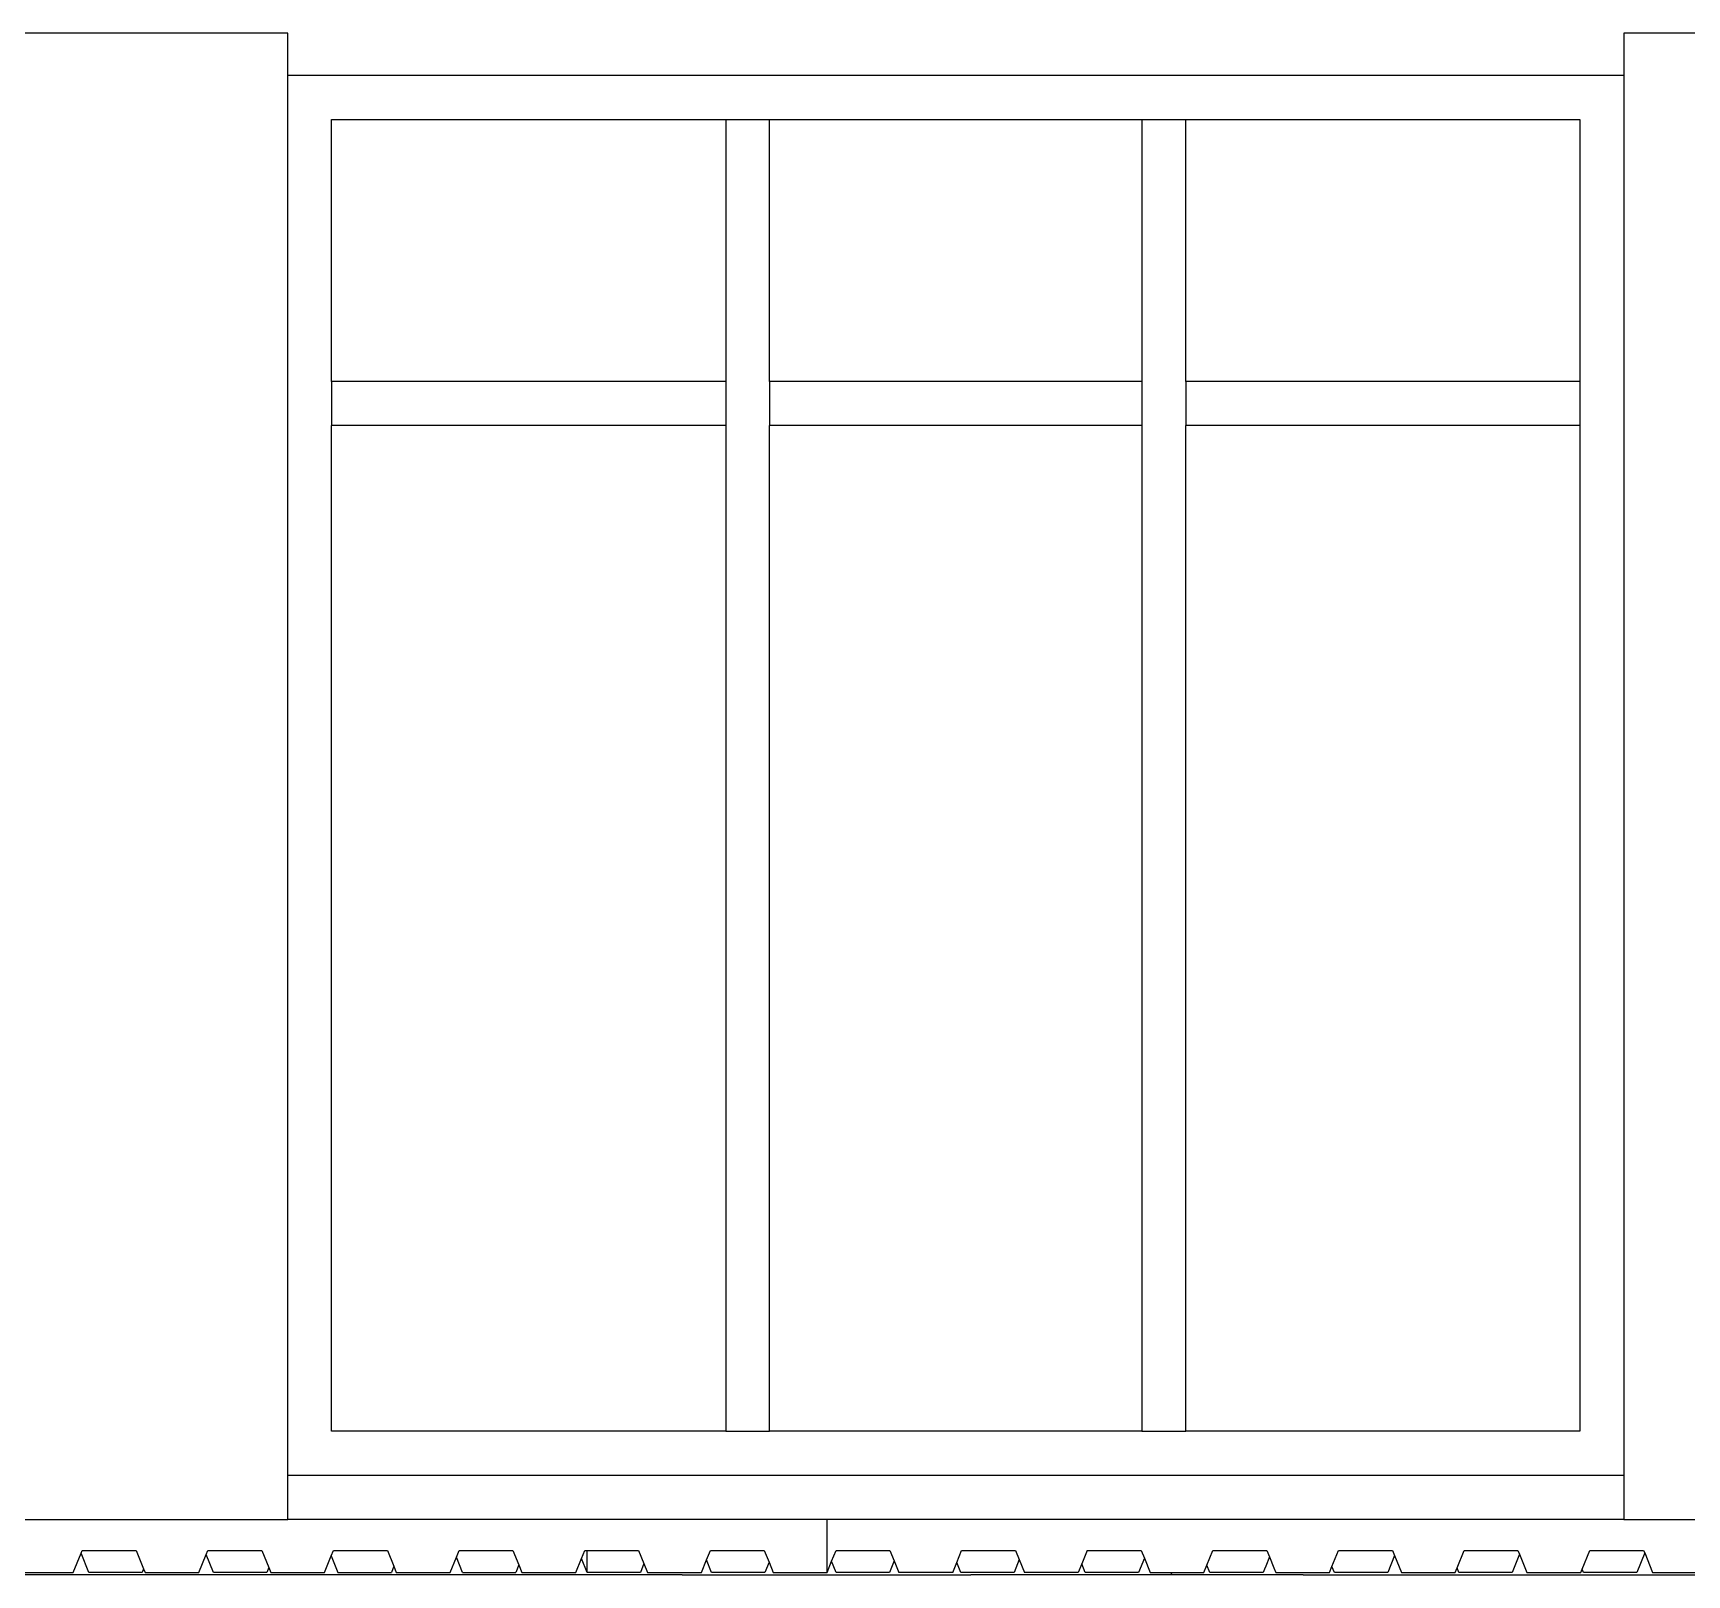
# Model space of a CAD drawing. Extents: x -49.7 to 49.7, y -10.2 to 18.8.
# Drawn here: x 11.903 to 15.653, y 8.171 to 11.666 of the extents above; entities that cross this region are included whole.
import ezdxf

# ---------------------------------------------------------------- set-up
doc = ezdxf.new("R2010")
doc.units = 0
doc.layers.get('0').update_dxf_attribs({"linetype": 'CONTINUOUS'})

msp = doc.modelspace()

# ---------------------------------------------------------------- linework, layer by layer
for p, q in [((12.4805, 11.6663), (11.3382, 11.6663)), ((12.4805, 11.5706), (12.4805, 11.6663)), ((16.6521, 11.6663), (15.5098, 11.6663)), ((15.5098, 11.6663), (15.5098, 11.5706)), ((12.4805, 8.3963), (12.4805, 11.5706)), ((12.4805, 11.5706), (15.5098, 11.5706)), ((15.5098, 11.5706), (15.5098, 8.3963)), ((12.5798, 10.8763), (12.5798, 11.4706)), ((12.5798, 11.4706), (13.4737, 11.4706)), ((13.4737, 11.4706), (13.573, 11.4706)), ((13.4737, 11.4706), (13.4737, 10.8763)), ((13.573, 11.4706), (14.4173, 11.4706)), ((13.573, 10.8763), (13.573, 11.4706)), ((14.4173, 11.4706), (14.4173, 10.8763)), ((14.4173, 11.4706), (14.5166, 11.4706)), ((14.5166, 10.8763), (14.5166, 11.4706)), ((14.5166, 11.4706), (15.4105, 11.4706)), ((15.4105, 11.4706), (15.4105, 10.8763)), ((13.4737, 10.8763), (12.5798, 10.8763)), ((12.5798, 10.8763), (12.5798, 10.7763)), ((13.4737, 10.8763), (13.4737, 10.7763)), ((14.4173, 10.8763), (13.573, 10.8763)), ((13.573, 10.8763), (13.573, 10.7763)), ((14.4173, 10.8763), (14.4173, 10.7763)), ((15.4105, 10.8763), (14.5166, 10.8763)), ((14.5166, 10.8763), (14.5166, 10.7763)), ((15.4105, 10.8763), (15.4105, 10.7763)), ((13.4737, 10.7763), (12.5798, 10.7763)), ((12.5798, 8.4963), (12.5798, 10.7763)), ((13.4737, 10.7763), (13.4737, 8.4963)), ((14.4173, 10.7763), (13.573, 10.7763)), ((13.573, 8.4963), (13.573, 10.7763)), ((14.4173, 10.7763), (14.4173, 8.4963)), ((15.4105, 10.7763), (14.5166, 10.7763)), ((14.5166, 8.4963), (14.5166, 10.7763)), ((15.4105, 10.7763), (15.4105, 8.4963)), ((13.4737, 8.4963), (12.5798, 8.4963)), ((13.4737, 8.4963), (13.573, 8.4963)), ((14.4173, 8.4963), (13.573, 8.4963)), ((14.4173, 8.4963), (14.5166, 8.4963)), ((15.4105, 8.4963), (14.5166, 8.4963)), ((15.5098, 8.3963), (12.4805, 8.3963)), ((12.4805, 8.2963), (12.4805, 8.3963)), ((15.5098, 8.3963), (15.5098, 8.2963)), ((11.3382, 8.2963), (12.4805, 8.2963)), ((13.7034, 8.2963), (12.4805, 8.2963)), ((13.7034, 8.1763), (13.7034, 8.2963)), ((15.5098, 8.2963), (13.7034, 8.2963)), ((15.5098, 8.2963), (16.6521, 8.2963)), ((11.9943, 8.1763), (12.012, 8.2199)), ((12.012, 8.2199), (12.0146, 8.2263)), ((12.0296, 8.1763), (12.012, 8.2199)), ((12.0146, 8.2263), (12.1367, 8.2263)), ((12.1367, 8.2263), (12.1538, 8.1842)), ((12.2791, 8.1763), (12.2956, 8.2169)), ((12.2956, 8.2169), (12.2995, 8.2263)), ((12.312, 8.1763), (12.2956, 8.2169)), ((12.2995, 8.2263), (12.4216, 8.2263)), ((12.4216, 8.2263), (12.4375, 8.1872)), ((12.564, 8.1763), (12.5793, 8.2139)), ((12.5793, 8.2139), (12.5843, 8.2263)), ((12.5793, 8.2139), (12.5944, 8.1763)), ((12.5843, 8.2263), (12.7064, 8.2263)), ((12.7064, 8.2263), (12.7211, 8.1903)), ((12.8629, 8.2109), (12.8692, 8.2263)), ((12.8692, 8.2263), (12.9913, 8.2263)), ((12.9913, 8.2263), (13.0047, 8.1933)), ((13.1465, 8.2079), (13.154, 8.2263)), ((13.154, 8.2263), (13.1593, 8.2263)), ((13.1593, 8.1763), (13.1593, 8.2263)), ((13.1593, 8.2263), (13.2761, 8.2263)), ((13.2761, 8.2263), (13.2883, 8.1963)), ((13.4302, 8.2049), (13.4389, 8.2263)), ((13.4389, 8.2263), (13.561, 8.2263)), ((13.561, 8.2263), (13.572, 8.1993)), ((13.7138, 8.2018), (13.7238, 8.2263)), ((13.7238, 8.2263), (13.8458, 8.2263)), ((13.8458, 8.2263), (13.8556, 8.2023)), ((13.9974, 8.1988), (14.0086, 8.2263)), ((14.0086, 8.2263), (14.1307, 8.2263)), ((14.1307, 8.2263), (14.1392, 8.2053)), ((14.2935, 8.2263), (14.2811, 8.1958)), ((14.2935, 8.2263), (14.4155, 8.2263)), ((14.4155, 8.2263), (14.4229, 8.2083)), ((14.5647, 8.1928), (14.5783, 8.2263)), ((14.5783, 8.2263), (14.7004, 8.2263)), ((14.7004, 8.2263), (14.7065, 8.2114)), ((14.8483, 8.1898), (14.8632, 8.2263)), ((14.8632, 8.2263), (14.9853, 8.2263)), ((14.9901, 8.2144), (14.9748, 8.1763)), ((14.9853, 8.2263), (14.9901, 8.2144)), ((14.9901, 8.2144), (15.0056, 8.1763)), ((15.1319, 8.1868), (15.148, 8.2263)), ((15.148, 8.2263), (15.2701, 8.2263)), ((15.2738, 8.2174), (15.2572, 8.1763)), ((15.2701, 8.2263), (15.2738, 8.2174)), ((15.2738, 8.2174), (15.2905, 8.1763)), ((15.4156, 8.1838), (15.4329, 8.2263)), ((15.4329, 8.2263), (15.555, 8.2263)), ((15.5574, 8.2204), (15.5396, 8.1763)), ((15.555, 8.2263), (15.5574, 8.2204)), ((15.5574, 8.2204), (15.5753, 8.1763)), ((11.8722, 8.1763), (11.9943, 8.1763)), ((12.1506, 8.1763), (12.0296, 8.1763)), ((12.1538, 8.1842), (12.1506, 8.1763)), ((12.1538, 8.1842), (12.157, 8.1763)), ((12.157, 8.1763), (12.2791, 8.1763)), ((12.4331, 8.1763), (12.312, 8.1763)), ((12.4375, 8.1872), (12.4331, 8.1763)), ((12.4375, 8.1872), (12.4419, 8.1763)), ((12.4419, 8.1763), (12.564, 8.1763)), ((12.5944, 8.1763), (12.7155, 8.1763)), ((12.7211, 8.1903), (12.7155, 8.1763)), ((12.7211, 8.1903), (12.7268, 8.1763)), ((12.7268, 8.1763), (12.8488, 8.1763)), ((12.8488, 8.1763), (12.8629, 8.2109)), ((12.8768, 8.1763), (12.8629, 8.2109)), ((12.8768, 8.1763), (12.9979, 8.1763)), ((13.0047, 8.1933), (12.9979, 8.1763)), ((13.0047, 8.1933), (13.0116, 8.1763)), ((13.0116, 8.1763), (13.1337, 8.1763)), ((13.1337, 8.1763), (13.1465, 8.2079)), ((13.1593, 8.1763), (13.1465, 8.2079)), ((13.2803, 8.1763), (13.1593, 8.1763)), ((13.2883, 8.1963), (13.2803, 8.1763)), ((13.2883, 8.1963), (13.2965, 8.1763)), ((13.2965, 8.1763), (13.3694, 8.1763)), ((13.3694, 8.1763), (13.4186, 8.1763)), ((13.4186, 8.1763), (13.4302, 8.2049)), ((13.4417, 8.1763), (13.4302, 8.2049)), ((13.5627, 8.1763), (13.4417, 8.1763)), ((13.572, 8.1993), (13.5627, 8.1763)), ((13.572, 8.1993), (13.5813, 8.1763)), ((13.5813, 8.1763), (13.7034, 8.1763)), ((13.7034, 8.1763), (13.7138, 8.2018)), ((13.7241, 8.1763), (13.7138, 8.2018)), ((13.8451, 8.1763), (13.7241, 8.1763)), ((13.8556, 8.2023), (13.8451, 8.1763)), ((13.8556, 8.2023), (13.8662, 8.1763)), ((13.9883, 8.1763), (13.8662, 8.1763)), ((13.9883, 8.1763), (13.9974, 8.1988)), ((14.0065, 8.1763), (13.9974, 8.1988)), ((14.0284, 8.1763), (14.0065, 8.1763)), ((14.1275, 8.1763), (14.0284, 8.1763)), ((14.1392, 8.2053), (14.1275, 8.1763)), ((14.1392, 8.2053), (14.151, 8.1763)), ((14.2731, 8.1763), (14.151, 8.1763)), ((14.2811, 8.1958), (14.2731, 8.1763)), ((14.2889, 8.1763), (14.2811, 8.1958)), ((14.41, 8.1763), (14.2889, 8.1763)), ((14.4229, 8.2083), (14.41, 8.1763)), ((14.4229, 8.2083), (14.4359, 8.1763)), ((14.4359, 8.1763), (14.4828, 8.1763)), ((14.486, 8.1706), (14.4828, 8.1763)), ((14.4828, 8.1763), (14.558, 8.1763)), ((14.558, 8.1763), (14.5647, 8.1928)), ((14.5713, 8.1763), (14.5647, 8.1928)), ((14.6924, 8.1763), (14.5713, 8.1763)), ((14.6953, 8.1835), (14.6924, 8.1763)), ((14.6982, 8.1908), (14.6953, 8.1835)), ((14.7065, 8.2114), (14.6982, 8.1908)), ((14.7065, 8.2114), (14.7167, 8.1864)), ((14.7167, 8.1864), (14.7202, 8.1778)), ((14.7202, 8.1778), (14.7208, 8.1763)), ((14.7208, 8.1763), (14.7264, 8.1763)), ((14.7264, 8.1763), (14.7591, 8.1763)), ((14.7591, 8.1763), (14.8428, 8.1763)), ((14.8428, 8.1763), (14.8483, 8.1898)), ((14.8537, 8.1763), (14.8483, 8.1898)), ((14.9748, 8.1763), (14.8537, 8.1763)), ((15.0056, 8.1763), (15.1277, 8.1763)), ((15.1277, 8.1763), (15.1319, 8.1868)), ((15.1362, 8.1763), (15.1319, 8.1868)), ((15.2572, 8.1763), (15.1362, 8.1763)), ((15.2905, 8.1763), (15.4125, 8.1763)), ((15.4125, 8.1763), (15.4156, 8.1838)), ((15.4186, 8.1763), (15.4156, 8.1838)), ((15.5396, 8.1763), (15.4186, 8.1763)), ((15.5753, 8.1763), (15.6974, 8.1763)), ((13.375, 8.1706), (11.5321, 8.1706)), ((13.375, 8.1706), (14.0292, 8.1706)), ((14.486, 8.1706), (14.0292, 8.1706)), ((14.751, 8.1706), (14.486, 8.1706)), ((14.7833, 8.1706), (14.751, 8.1706)), ((14.7833, 8.1706), (16.2507, 8.1706))]:
    msp.add_line(p, q)

doc.saveas('drawing.dxf')
